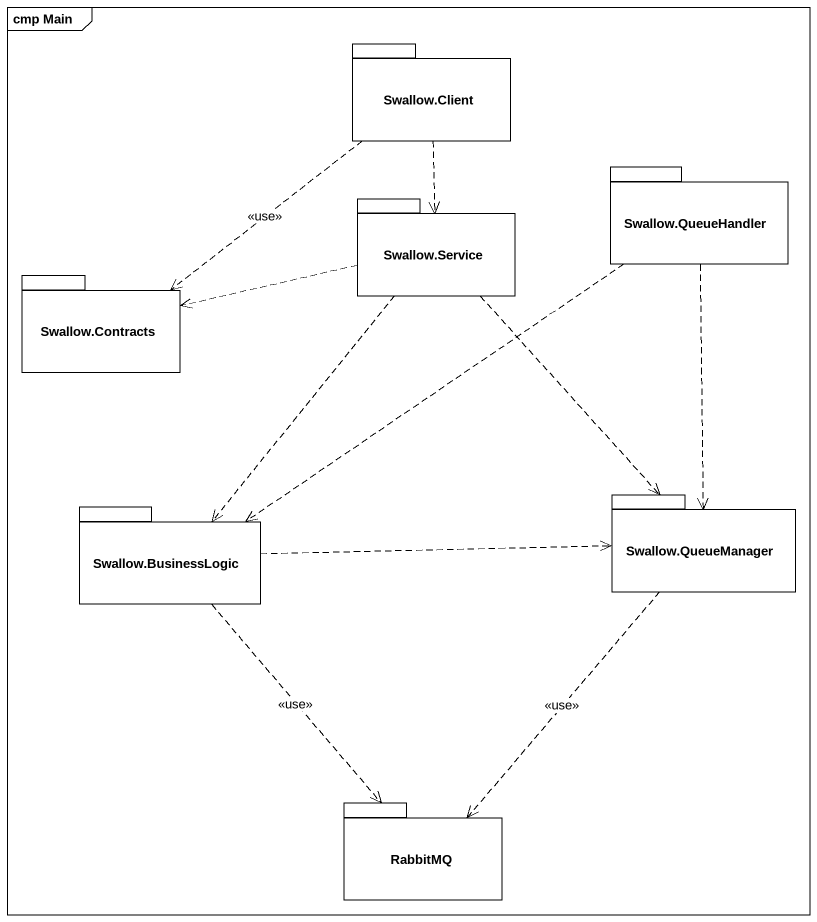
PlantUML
@startuml
mainframe cmp Main
package "Swallow.Client" as Swallow_Client {
}
package "Swallow.QueueHandler" as Swallow_QueueHandler {
}
package "Swallow.Service" as Swallow_Service {
}
package "Swallow.Contracts" as Swallow_Contracts {
}
package "Swallow.BusinessLogic" as Swallow_BusinessLogic {
}
package "Swallow.QueueManager" as Swallow_QueueManager {
}
package RabbitMQ {
}
Swallow_Client ..> Swallow_Service
Swallow_Client ..> Swallow_Contracts : <<use>>
Swallow_QueueHandler ..> Swallow_BusinessLogic
Swallow_QueueHandler ..> Swallow_QueueManager
Swallow_Service .left.> Swallow_Contracts
Swallow_Service ..> Swallow_BusinessLogic
Swallow_Service ..> Swallow_QueueManager
Swallow_BusinessLogic .right.> Swallow_QueueManager
Swallow_BusinessLogic ..> RabbitMQ : <<use>>
Swallow_QueueManager ..> RabbitMQ : <<use>>
@enduml
